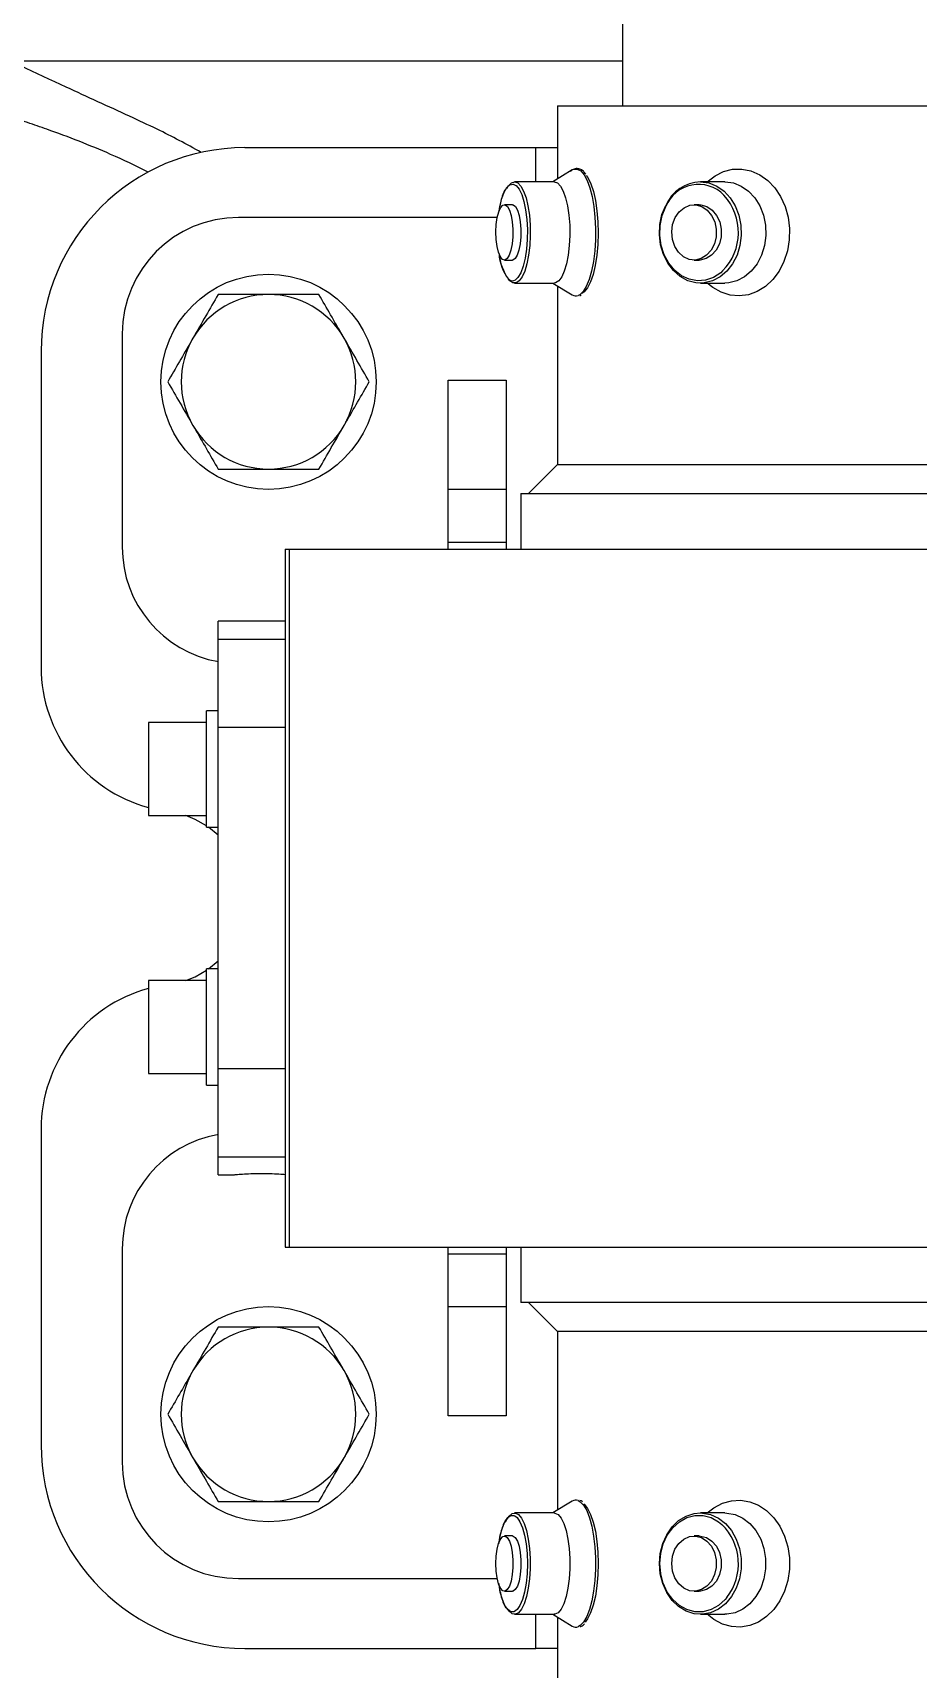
# Model space of a CAD drawing. Header units: inches. Extents: x -1851 to 6314, y -1304 to 4687.
# Drawn here: x -1333.54 to -1326.58, y 623.45 to 636.33 of the extents above; entities that cross this region are included whole.
import ezdxf

# ---------------------------------------------------------------- set-up
doc = ezdxf.new("R2010")
doc.units = ezdxf.units.IN
doc.header["$MEASUREMENT"] = 0
for name, color, linetype in [('DC FEEEDERS', 1, 'Continuous'), ('DC STRING CABLES', 30, 'Continuous'), ('E-ARRY-TABL', 9, 'Continuous')]:
    doc.layers.add(name, color=color, linetype=linetype)

msp = doc.modelspace()

# ---------------------------------------------------------------- linework, layer by layer
at = {"layer": 'DC FEEEDERS'}
msp.add_lwpolyline([(-1562.81593, 636.10711), (-1328.90427, 636.10711)], dxfattribs=at)
at = {"layer": 'DC STRING CABLES'}
for points, knots in [([(-1332.21938, 635.38635), (-1332.33307, 635.45127), (-1332.4484, 635.51175), (-1332.56502, 635.56837), (-1332.63706, 635.60335), (-1332.70959, 635.63686), (-1332.78213, 635.67036), (-1332.94844, 635.74719), (-1333.11474, 635.82401), (-1333.28105, 635.90083), (-1333.52096, 636.01166), (-1333.76086, 636.12248), (-1334.00076, 636.2333), (-1334.24067, 636.34412), (-1334.48057, 636.45494), (-1334.72048, 636.56576), (-1334.73178, 636.57098), (-1334.74309, 636.57621), (-1334.7544, 636.58143)], [14.04246119, 14.04246119, 14.04246119, 14.04246119, 14.3830075, 14.3830075, 14.3830075, 14.59337778, 14.59337778, 14.59337778, 15.07571963, 15.07571963, 15.07571963, 15.77151121, 15.77151121, 15.77151121, 16.46730279, 16.46730279, 16.46730279, 16.50009763, 16.50009763, 16.50009763, 16.50009763]), ([(-1332.63522, 635.23209), (-1332.73251, 635.28111), (-1332.83113, 635.32734), (-1333.09532, 635.44316), (-1333.26291, 635.50858), (-1333.43291, 635.56837), (-1333.48344, 635.58614), (-1333.53418, 635.60341), (-1333.58491, 635.62069), (-1333.85924, 635.71407), (-1334.13356, 635.80745), (-1334.40788, 635.90083), (-1334.73343, 636.01166), (-1335.05897, 636.12248), (-1335.38452, 636.2333), (-1335.39986, 636.23852), (-1335.41521, 636.24374), (-1335.43055, 636.24897)], [14.30565661, 14.30565661, 14.30565661, 14.30565661, 14.60758292, 14.60758292, 15.10582563, 15.10582563, 15.10582563, 15.25390059, 15.25390059, 15.25390059, 16.0544781, 16.0544781, 16.0544781, 17.00455102, 17.00455102, 17.00455102, 17.04933094, 17.04933094, 17.04933094, 17.04933094])]:
    msp.add_open_spline(points, degree=3, knots=knots, dxfattribs=at)
at = {"layer": 'E-ARRY-TABL'}
for p, q in [((-1328.90427, 638.33855), (-1328.90427, 635.75215)), ((-1329.41583, 635.75215), (-1329.41583, 635.17784)), ((-1329.41583, 635.75215), (-1322.43942, 635.75215)), ((-1331.87543, 635.4237), (-1329.58658, 635.4237)), ((-1329.58658, 635.4237), (-1329.41583, 635.4237)), ((-1329.58658, 635.15532), (-1329.58658, 635.4237)), ((-1329.29907, 635.24804), (-1329.45329, 635.15532)), ((-1329.44194, 635.15532), (-1329.7531, 635.15532)), ((-1328.09959, 635.15532), (-1328.2919, 635.15532)), ((-1329.8759, 634.92465), (-1329.86976, 634.9601)), ((-1329.77037, 634.97393), (-1329.83331, 634.97393)), ((-1328.30257, 634.97393), (-1328.34147, 634.97393)), ((-1329.88977, 634.87437), (-1331.92441, 634.87437)), ((-1329.83331, 634.53907), (-1329.77037, 634.53907)), ((-1328.34147, 634.53907), (-1328.30257, 634.53907)), ((-1329.7531, 634.35768), (-1329.44194, 634.35768)), ((-1329.45329, 634.35768), (-1329.29907, 634.26496)), ((-1329.41583, 634.33516), (-1329.41583, 632.93)), ((-1328.2919, 634.35768), (-1328.09959, 634.35768)), ((-1332.83995, 633.95883), (-1332.83995, 632.28048)), ((-1333.47763, 633.8215), (-1333.47763, 631.33518)), ((-1330.27644, 633.59281), (-1329.81867, 633.59281)), ((-1330.27644, 632.73248), (-1330.27644, 633.59281)), ((-1329.81867, 633.59281), (-1329.81867, 632.73248)), ((-1329.41583, 632.93), (-1329.64472, 632.70111)), ((-1329.41583, 632.93), (-1322.43942, 632.93)), ((-1329.81867, 632.73248), (-1330.27644, 632.73248)), ((-1330.27644, 632.3203), (-1330.27644, 632.73248)), ((-1329.81867, 632.73248), (-1329.81867, 632.3203)), ((-1329.70423, 632.70111), (-1329.70423, 632.26508)), ((-1329.70423, 632.70111), (-1322.15102, 632.70111)), ((-1331.5582, 632.26508), (-1331.5582, 626.77184)), ((-1331.5582, 632.26508), (-1320.29705, 632.26508)), ((-1331.52443, 626.77184), (-1331.52443, 632.26508)), ((-1330.27644, 632.3203), (-1329.81867, 632.3203)), ((-1330.27644, 632.26508), (-1330.27644, 632.3203)), ((-1329.81867, 632.3203), (-1329.81867, 632.26508)), ((-1331.5582, 631.69745), (-1332.08463, 631.69745)), ((-1332.08463, 631.5568), (-1332.08463, 631.69745)), ((-1332.08463, 630.85978), (-1332.08463, 631.5568)), ((-1332.08463, 631.5568), (-1331.5582, 631.5568)), ((-1332.08463, 630.99191), (-1332.17618, 630.99191)), ((-1332.17618, 630.07637), (-1332.17618, 630.99191)), ((-1332.17618, 630.90036), (-1332.63395, 630.90036)), ((-1332.63395, 630.90036), (-1332.63395, 630.16792)), ((-1331.5582, 630.85978), (-1332.08463, 630.85978)), ((-1332.08463, 628.17715), (-1332.08463, 630.85978)), ((-1332.63395, 630.16792), (-1332.17618, 630.16792)), ((-1332.17618, 630.07637), (-1332.08463, 630.07637)), ((-1332.08463, 628.96056), (-1332.17618, 628.96056)), ((-1332.17618, 628.04502), (-1332.17618, 628.96056)), ((-1332.17618, 628.86901), (-1332.63395, 628.86901)), ((-1332.63395, 628.86901), (-1332.63395, 628.13657)), ((-1332.63395, 628.13657), (-1332.17618, 628.13657)), ((-1332.08463, 628.17715), (-1331.5582, 628.17715)), ((-1332.08463, 627.48013), (-1332.08463, 628.17715)), ((-1332.17618, 628.04502), (-1332.08463, 628.04502)), ((-1333.47763, 627.70175), (-1333.47763, 625.21543)), ((-1332.08463, 627.33948), (-1332.08463, 627.48013)), ((-1331.5582, 627.48013), (-1332.08463, 627.48013)), ((-1332.08463, 627.33948), (-1331.97019, 627.33948)), ((-1332.83995, 626.75645), (-1332.83995, 625.07809)), ((-1331.5582, 626.77184), (-1320.29705, 626.77184)), ((-1330.27644, 626.71663), (-1330.27644, 626.77184)), ((-1329.81867, 626.71663), (-1330.27644, 626.71663)), ((-1330.27644, 626.30445), (-1330.27644, 626.71663)), ((-1329.81867, 626.77184), (-1329.81867, 626.71663)), ((-1329.81867, 626.71663), (-1329.81867, 626.30445)), ((-1329.70423, 626.77184), (-1329.70423, 626.33582)), ((-1322.15102, 626.33582), (-1329.70423, 626.33582)), ((-1329.64472, 626.33582), (-1329.41583, 626.10693)), ((-1330.27644, 626.30445), (-1329.81867, 626.30445)), ((-1330.27644, 625.44412), (-1330.27644, 626.30445)), ((-1329.81867, 626.30445), (-1329.81867, 625.44412)), ((-1329.41583, 626.10693), (-1329.41583, 624.70177)), ((-1322.43942, 626.10693), (-1329.41583, 626.10693)), ((-1329.81867, 625.44412), (-1330.27644, 625.44412)), ((-1329.29907, 624.77197), (-1329.45329, 624.67925)), ((-1329.44194, 624.67925), (-1329.7531, 624.67925)), ((-1328.09959, 624.67925), (-1328.2919, 624.67925)), ((-1329.77037, 624.49786), (-1329.83331, 624.49786)), ((-1328.30257, 624.49786), (-1328.34147, 624.49786)), ((-1331.92441, 624.16255), (-1329.88977, 624.16255)), ((-1329.83331, 624.063), (-1329.77037, 624.063)), ((-1328.34147, 624.063), (-1328.30257, 624.063)), ((-1329.7531, 623.88161), (-1329.44194, 623.88161)), ((-1329.58658, 623.61323), (-1329.58658, 623.88161)), ((-1329.45329, 623.88161), (-1329.29907, 623.78889)), ((-1328.2919, 623.88161), (-1328.09959, 623.88161)), ((-1329.41583, 623.85909), (-1329.41583, 623.28478)), ((-1331.87543, 623.61323), (-1329.58658, 623.61323)), ((-1329.41583, 623.61323), (-1329.58658, 623.61323))]:
    msp.add_line(p, q, dxfattribs=at)
for points in [[(-1329.29907, 635.24804), (-1329.28763, 635.25349), (-1329.25994, 635.2552), (-1329.2326, 635.24088), (-1329.20649, 635.21099), (-1329.18244, 635.1665), (-1329.16124, 635.10882), (-1329.14356, 635.03983), (-1329.12998, 634.96173), (-1329.12092, 634.87703), (-1329.11668, 634.78845), (-1329.11739, 634.69885), (-1329.12304, 634.61111), (-1329.13343, 634.52803), (-1329.14825, 634.4523), (-1329.167, 634.38635), (-1329.1891, 634.33229), (-1329.21382, 634.29187), (-1329.24037, 634.26638), (-1329.25357, 634.25969)], [(-1329.189, 635.20528), (-1329.17709, 635.18769), (-1329.15377, 635.1399), (-1329.13355, 635.07906), (-1329.11714, 635.00724), (-1329.10508, 634.92687), (-1329.09779, 634.84071), (-1329.09552, 634.75168), (-1329.09834, 634.66281), (-1329.10616, 634.57713), (-1329.11871, 634.49756), (-1329.13556, 634.42681), (-1329.15615, 634.36728), (-1329.17976, 634.32101), (-1329.2056, 634.28957), (-1329.2242, 634.27714)], [(-1328.23925, 635.15392), (-1328.23779, 635.15529), (-1328.17626, 635.20272), (-1328.10887, 635.23581), (-1328.03779, 635.25349), (-1327.96529, 635.2552), (-1327.89371, 635.24088), (-1327.82534, 635.21099), (-1327.7624, 635.1665), (-1327.70689, 635.10882), (-1327.66061, 635.03983), (-1327.62503, 634.96173), (-1327.60132, 634.87703), (-1327.59021, 634.78845), (-1327.59208, 634.69885), (-1327.60687, 634.61111), (-1327.63409, 634.52803), (-1327.67287, 634.4523), (-1327.72198, 634.38635), (-1327.77982, 634.33229), (-1327.84453, 634.29187), (-1327.91405, 634.26638), (-1327.98614, 634.25664), (-1328.05847, 634.26297), (-1328.12872, 634.28516), (-1328.19464, 634.3225), (-1328.23862, 634.35849)], [(-1329.86976, 634.9601), (-1329.85451, 635.02252), (-1329.83558, 635.07331), (-1329.8138, 635.11026), (-1329.79012, 635.13175), (-1329.76558, 635.13683), (-1329.74364, 635.12719)], [(-1329.81517, 635.10103), (-1329.80091, 635.12408), (-1329.77706, 635.1477), (-1329.75224, 635.15531), (-1329.72745, 635.14658), (-1329.70371, 635.12189), (-1329.68199, 635.08224), (-1329.66318, 635.02925), (-1329.64805, 634.96509), (-1329.63723, 634.8924), (-1329.63115, 634.81414), (-1329.63006, 634.73352), (-1329.63401, 634.65384), (-1329.64283, 634.57837), (-1329.65617, 634.51018), (-1329.67347, 634.45209), (-1329.69404, 634.40645), (-1329.71702, 634.37515), (-1329.74148, 634.35945), (-1329.76642, 634.36002), (-1329.79081, 634.37681), (-1329.80087, 634.38886)], [(-1329.74364, 635.12719), (-1329.74125, 635.1253), (-1329.71819, 635.09764), (-1329.69741, 635.05508), (-1329.67983, 634.99946), (-1329.66619, 634.93323), (-1329.65712, 634.85928), (-1329.65299, 634.78083), (-1329.65399, 634.70132), (-1329.66008, 634.62422), (-1329.67099, 634.5529), (-1329.68624, 634.49048), (-1329.70517, 634.43968), (-1329.72695, 634.40274), (-1329.74705, 634.38341)], [(-1329.44194, 635.15532), (-1329.44108, 635.15531), (-1329.41629, 635.14658), (-1329.39255, 635.12189), (-1329.37084, 635.08224), (-1329.35203, 635.02925), (-1329.3369, 634.96509), (-1329.32608, 634.8924), (-1329.32, 634.81414), (-1329.31891, 634.73352), (-1329.32285, 634.65384), (-1329.33168, 634.57837), (-1329.34502, 634.51018), (-1329.36232, 634.45209), (-1329.38289, 634.40645), (-1329.40587, 634.37515), (-1329.43033, 634.35945), (-1329.44194, 634.35768)], [(-1328.2919, 635.15532), (-1328.28964, 635.15531), (-1328.22474, 635.14658), (-1328.16259, 635.12189), (-1328.10573, 635.08224), (-1328.05649, 635.02925), (-1328.01689, 634.96509), (-1327.98855, 634.8924), (-1327.97263, 634.81414), (-1327.96978, 634.73352), (-1327.98012, 634.65384), (-1328.00322, 634.57837), (-1328.03814, 634.51018), (-1328.08344, 634.45209), (-1328.13729, 634.40645), (-1328.19746, 634.37515), (-1328.2615, 634.35945), (-1328.2919, 634.35768)], [(-1328.09959, 635.15532), (-1328.09734, 635.15531), (-1328.03244, 635.14658), (-1327.97029, 635.12189), (-1327.91343, 635.08224), (-1327.86419, 635.02925), (-1327.82459, 634.96509), (-1327.79625, 634.8924), (-1327.78033, 634.81414), (-1327.77748, 634.73352), (-1327.78781, 634.65384), (-1327.81091, 634.57837), (-1327.84583, 634.51018), (-1327.89114, 634.45209), (-1327.94498, 634.40645), (-1328.00515, 634.37515), (-1328.06919, 634.35945), (-1328.09959, 634.35768)], [(-1329.89008, 634.8728), (-1329.87828, 634.91805), (-1329.86314, 634.95132), (-1329.84579, 634.97014), (-1329.82752, 634.97312), (-1329.80967, 634.96003), (-1329.79358, 634.93185), (-1329.78043, 634.89066), (-1329.77121, 634.83952), (-1329.76659, 634.78222), (-1329.76692, 634.72302), (-1329.77217, 634.6663), (-1329.78196, 634.61627), (-1329.79555, 634.57664), (-1329.81195, 634.55034), (-1329.82993, 634.53934), (-1329.84816, 634.54445), (-1329.86529, 634.56528), (-1329.88004, 634.60029), (-1329.89133, 634.64689), (-1329.89832, 634.70161), (-1329.90049, 634.76041), (-1329.89767, 634.81892), (-1329.89008, 634.8728)], [(-1329.77037, 634.97393), (-1329.76458, 634.97312), (-1329.74674, 634.96003), (-1329.73065, 634.93185), (-1329.7175, 634.89066), (-1329.70828, 634.83952), (-1329.70366, 634.78222), (-1329.70399, 634.72302), (-1329.70924, 634.6663), (-1329.71903, 634.61627), (-1329.73262, 634.57664), (-1329.74902, 634.55034), (-1329.767, 634.53934), (-1329.77037, 634.53907)], [(-1328.2919, 634.35768), (-1328.32678, 634.36002), (-1328.39063, 634.37681), (-1328.45044, 634.40915), (-1328.50377, 634.45571), (-1328.54841, 634.51459), (-1328.58256, 634.58337), (-1328.6048, 634.65923), (-1328.61424, 634.73908), (-1328.61048, 634.81964), (-1328.59367, 634.89762), (-1328.56451, 634.96982)], [(-1328.11654, 634.45315), (-1328.13187, 634.43968), (-1328.18889, 634.40274), (-1328.25088, 634.38125), (-1328.31512, 634.37616), (-1328.37882, 634.3877), (-1328.43919, 634.41535), (-1328.49359, 634.45792), (-1328.53963, 634.51353), (-1328.57532, 634.57976), (-1328.59909, 634.65372), (-1328.6099, 634.73217), (-1328.60727, 634.81168), (-1328.59133, 634.88878), (-1328.56277, 634.9601)], [(-1328.4901, 634.8728), (-1328.4592, 634.91805), (-1328.41957, 634.95132), (-1328.37415, 634.97014), (-1328.32631, 634.97312), (-1328.27959, 634.96003), (-1328.23746, 634.93185), (-1328.20304, 634.89066), (-1328.17889, 634.83952), (-1328.1668, 634.78222), (-1328.16766, 634.72302), (-1328.18141, 634.6663), (-1328.20704, 634.61627), (-1328.24263, 634.57664), (-1328.28555, 634.55034), (-1328.33262, 634.53934), (-1328.38035, 634.54445), (-1328.42519, 634.56528), (-1328.46383, 634.60029), (-1328.49339, 634.64689), (-1328.51168, 634.70161), (-1328.51735, 634.76041), (-1328.50997, 634.81892), (-1328.4901, 634.8728)], [(-1328.30257, 634.97393), (-1328.28741, 634.97312), (-1328.24069, 634.96003), (-1328.19856, 634.93185), (-1328.16415, 634.89066), (-1328.14, 634.83952), (-1328.1279, 634.78222), (-1328.12877, 634.72302), (-1328.14252, 634.6663), (-1328.16814, 634.61627), (-1328.20374, 634.57664), (-1328.24666, 634.55034), (-1328.29373, 634.53934), (-1328.30257, 634.53907)], [(-1332.17618, 630.08642), (-1332.26555, 630.13779), (-1332.33916, 630.16792)], [(-1332.08463, 630.01195), (-1332.08519, 630.01249), (-1332.16179, 630.07637)], [(-1332.16179, 628.96056), (-1332.08519, 629.02444), (-1332.08463, 629.02497)], [(-1332.33916, 628.86901), (-1332.26555, 628.89914), (-1332.17618, 628.95051)], [(-1329.25385, 624.77734), (-1329.23647, 624.76784), (-1329.21013, 624.74015), (-1329.18574, 624.69767), (-1329.16409, 624.64179), (-1329.14586, 624.57429), (-1329.13166, 624.49735), (-1329.12193, 624.41344), (-1329.11698, 624.32525), (-1329.11698, 624.23562), (-1329.12193, 624.14743), (-1329.13166, 624.06351), (-1329.14586, 623.98657), (-1329.16409, 623.91907), (-1329.18574, 623.86319), (-1329.21013, 623.82071), (-1329.23647, 623.79302), (-1329.25125, 623.78452)], [(-1328.23776, 624.67925), (-1328.18552, 624.72068), (-1328.11884, 624.75591), (-1328.04815, 624.77585), (-1327.97571, 624.77988), (-1327.90385, 624.76784), (-1327.83489, 624.74015), (-1327.77103, 624.69767), (-1327.71434, 624.64179), (-1327.66663, 624.57429), (-1327.62944, 624.49735), (-1327.60396, 624.41344), (-1327.59101, 624.32525), (-1327.59101, 624.23562), (-1327.60396, 624.14743), (-1327.62944, 624.06351), (-1327.66663, 623.98657), (-1327.71434, 623.91907), (-1327.77103, 623.86319), (-1327.83489, 623.82071), (-1327.90385, 623.79302), (-1327.97571, 623.78099), (-1328.04815, 623.78501), (-1328.11884, 623.80495), (-1328.18552, 623.84018), (-1328.23776, 623.88161)], [(-1329.8759, 624.44858), (-1329.86554, 624.50417), (-1329.84908, 624.56331), (-1329.82919, 624.61008), (-1329.80672, 624.64245), (-1329.78267, 624.659), (-1329.75808, 624.659), (-1329.75173, 624.65627)], [(-1329.8243, 624.60595), (-1329.81829, 624.61889), (-1329.7959, 624.65442), (-1329.77176, 624.67465), (-1329.74685, 624.67874), (-1329.72221, 624.66652), (-1329.69882, 624.63849), (-1329.67766, 624.59581), (-1329.65959, 624.54021), (-1329.64534, 624.47398), (-1329.63551, 624.39982), (-1329.63049, 624.32078), (-1329.63049, 624.24008), (-1329.63551, 624.16104), (-1329.64534, 624.08688), (-1329.65959, 624.02065), (-1329.67766, 623.96505), (-1329.69882, 623.92237), (-1329.72221, 623.89434), (-1329.74685, 623.88212), (-1329.77176, 623.88621), (-1329.7959, 623.90644), (-1329.80883, 623.92473)], [(-1329.75173, 624.65627), (-1329.73403, 624.64245), (-1329.71156, 624.61008), (-1329.69167, 624.56331), (-1329.67521, 624.50417), (-1329.66292, 624.43526), (-1329.65532, 624.35957), (-1329.65275, 624.28043), (-1329.65532, 624.20129), (-1329.66292, 624.12561), (-1329.67521, 624.05669), (-1329.69167, 623.99755), (-1329.71156, 623.95078), (-1329.73403, 623.91841), (-1329.75505, 623.90302)], [(-1329.44194, 624.67925), (-1329.4357, 624.67874), (-1329.41105, 624.66652), (-1329.38767, 624.63849), (-1329.36651, 624.59581), (-1329.34843, 624.54021), (-1329.33419, 624.47398), (-1329.32435, 624.39982), (-1329.31933, 624.32078), (-1329.31933, 624.24008), (-1329.32435, 624.16104), (-1329.33419, 624.08688), (-1329.34843, 624.02065), (-1329.36651, 623.96505), (-1329.38767, 623.92237), (-1329.41105, 623.89434), (-1329.4357, 623.88212), (-1329.44194, 623.88161)], [(-1329.20849, 624.74982), (-1329.20417, 624.74606), (-1329.17842, 624.71379), (-1329.15495, 624.66676), (-1329.13455, 624.60657), (-1329.11791, 624.53528), (-1329.10561, 624.45531), (-1329.09805, 624.36939), (-1329.09551, 624.28043), (-1329.09805, 624.19148), (-1329.10561, 624.10555), (-1329.11791, 624.02558), (-1329.13455, 623.95429), (-1329.15495, 623.8941), (-1329.17842, 623.84707), (-1329.19862, 623.82028)], [(-1328.61455, 624.28043), (-1328.60794, 624.36071), (-1328.5884, 624.43771), (-1328.55672, 624.50826), (-1328.51419, 624.56949), (-1328.46257, 624.61889), (-1328.40395, 624.65442), (-1328.34075, 624.67465), (-1328.2919, 624.67925)], [(-1328.61053, 624.28043), (-1328.6038, 624.35957), (-1328.5839, 624.43526), (-1328.55171, 624.50417), (-1328.50863, 624.56331), (-1328.45655, 624.61008), (-1328.39774, 624.64245), (-1328.33476, 624.659), (-1328.27038, 624.659), (-1328.20741, 624.64245), (-1328.1486, 624.61008), (-1328.12292, 624.58959)], [(-1328.2919, 624.67925), (-1328.27555, 624.67874), (-1328.21102, 624.66652), (-1328.1498, 624.63849), (-1328.0944, 624.59581), (-1328.04708, 624.54021), (-1328.00979, 624.47398), (-1327.98404, 624.39982), (-1327.9709, 624.32078), (-1327.9709, 624.24008), (-1327.98404, 624.16104), (-1328.00979, 624.08688), (-1328.04708, 624.02065), (-1328.0944, 623.96505), (-1328.1498, 623.92237), (-1328.21102, 623.89434), (-1328.27555, 623.88212), (-1328.2919, 623.88161)], [(-1328.09959, 624.67925), (-1328.08325, 624.67874), (-1328.01872, 624.66652), (-1327.9575, 624.63849), (-1327.9021, 624.59581), (-1327.85478, 624.54021), (-1327.81748, 624.47398), (-1327.79174, 624.39982), (-1327.7786, 624.32078), (-1327.7786, 624.24008), (-1327.79174, 624.16104), (-1327.81748, 624.08688), (-1327.85478, 624.02065), (-1327.9021, 623.96505), (-1327.9575, 623.92237), (-1328.01872, 623.89434), (-1328.08325, 623.88212), (-1328.09959, 623.88161)], [(-1329.9005, 624.28043), (-1329.898, 624.33909), (-1329.89071, 624.3934), (-1329.87917, 624.43934), (-1329.86422, 624.47348), (-1329.84698, 624.49331), (-1329.82872, 624.49736), (-1329.81081, 624.48531), (-1329.79456, 624.45807), (-1329.78119, 624.41765), (-1329.77168, 624.36706), (-1329.76674, 624.31004), (-1329.76674, 624.25082), (-1329.77168, 624.19381), (-1329.78119, 624.14321), (-1329.79456, 624.1028), (-1329.81081, 624.07555), (-1329.82872, 624.06351), (-1329.84698, 624.06755), (-1329.86422, 624.08738), (-1329.87917, 624.12152), (-1329.89071, 624.16746), (-1329.898, 624.22177), (-1329.9005, 624.28043)], [(-1329.77037, 624.49786), (-1329.76579, 624.49736), (-1329.74787, 624.48531), (-1329.73163, 624.45807), (-1329.71825, 624.41765), (-1329.70875, 624.36706), (-1329.70381, 624.31004), (-1329.70381, 624.25082), (-1329.70875, 624.19381), (-1329.71825, 624.14321), (-1329.73163, 624.1028), (-1329.74787, 624.07555), (-1329.76579, 624.06351), (-1329.77037, 624.063)], [(-1328.51737, 624.28043), (-1328.51085, 624.33909), (-1328.49177, 624.3934), (-1328.46153, 624.43934), (-1328.4224, 624.47348), (-1328.37726, 624.49331), (-1328.32946, 624.49736), (-1328.28256, 624.48531), (-1328.24003, 624.45807), (-1328.20502, 624.41765), (-1328.18013, 624.36706), (-1328.1672, 624.31004), (-1328.1672, 624.25082), (-1328.18013, 624.19381), (-1328.20502, 624.14321), (-1328.24003, 624.1028), (-1328.28256, 624.07555), (-1328.32946, 624.06351), (-1328.37726, 624.06755), (-1328.4224, 624.08738), (-1328.46153, 624.12152), (-1328.49177, 624.16746), (-1328.51085, 624.22177), (-1328.51737, 624.28043)], [(-1328.30257, 624.49786), (-1328.29057, 624.49736), (-1328.24367, 624.48531), (-1328.20113, 624.45807), (-1328.16612, 624.41765), (-1328.14123, 624.36706), (-1328.12831, 624.31004), (-1328.12831, 624.25082), (-1328.14123, 624.19381), (-1328.16612, 624.14321), (-1328.20113, 624.1028), (-1328.24367, 624.07555), (-1328.29057, 624.06351), (-1328.30257, 624.063)], [(-1328.2919, 623.88161), (-1328.34075, 623.88621), (-1328.40395, 623.90644), (-1328.46257, 623.94198), (-1328.51419, 623.99137), (-1328.55672, 624.0526), (-1328.5884, 624.12315), (-1328.60794, 624.20015), (-1328.61455, 624.28043)], [(-1328.08296, 624.01359), (-1328.09651, 623.99755), (-1328.1486, 623.95078), (-1328.20741, 623.91841), (-1328.27038, 623.90187), (-1328.33476, 623.90187), (-1328.39774, 623.91841), (-1328.45655, 623.95078), (-1328.50863, 623.99755), (-1328.55171, 624.05669), (-1328.5839, 624.12561), (-1328.6038, 624.20129), (-1328.61053, 624.28043)], [(-1329.75505, 623.90302), (-1329.75808, 623.90187), (-1329.78267, 623.90187), (-1329.80672, 623.91841), (-1329.82919, 623.95078), (-1329.84908, 623.99755), (-1329.86554, 624.05669), (-1329.8759, 624.11228)]]:
    msp.add_lwpolyline(points, dxfattribs=at)
for centre in [(-1331.68889, 633.58117), (-1331.68889, 625.45576)]:
    msp.add_circle(centre, 0.84687, dxfattribs=at)
for centre, radius, start, end in [((-1331.87543, 633.8215), 1.6022, 90, 180), ((-1328.27846, 634.8425), 0.31311, 92.459233, 156.006711), ((-1328.30555, 634.85749), 0.27694, 43.937742, 158.251556), ((-1328.42658, 634.7569), 0.43404, 315.587006, 42.41285), ((-1331.92441, 633.95883), 0.91554, 90, 180), ((-1329.52512, 634.60644), 0.35125, 182.952219, 218.27503), ((-1329.47448, 634.62568), 0.40315, 185.314046, 216.024386), ((-1329.77053, 634.41979), 0.0433, 226.124752, 302.830861), ((-1331.68889, 633.58117), 0.68666, 90, 150), ((-1331.68889, 633.58117), 0.68666, 30, 90), ((-1329.27088, 634.30923), 0.05248, 237.515952, 289.260913), ((-1331.68889, 633.58117), 0.68666, 150, 210), ((-1331.68889, 633.58117), 0.68666, 330, 30), ((-1331.68889, 633.58117), 0.68666, 210, 270), ((-1331.68889, 633.58117), 0.68666, 270, 330), ((-1331.92441, 632.28048), 0.91554, 180, 260), ((-1332.3332, 631.33518), 1.14443, 180, 254.763731), ((-1332.3332, 627.70175), 1.14443, 105.236269, 180), ((-1331.92441, 626.75645), 0.91554, 100, 180), ((-1331.68889, 625.45576), 0.68666, 90, 150), ((-1331.68889, 625.45576), 0.68666, 30, 90), ((-1331.68889, 625.45576), 0.68666, 150, 210), ((-1331.68889, 625.45576), 0.68666, 330, 30), ((-1331.87543, 625.21543), 1.6022, 180, 270), ((-1331.92441, 625.07809), 0.91554, 180, 270), ((-1331.68889, 625.45576), 0.68666, 210, 270), ((-1331.68889, 625.45576), 0.68666, 270, 330), ((-1329.27094, 624.72824), 0.05199, 70.800034, 122.748884), ((-1328.42807, 624.27903), 0.43539, 322.4344, 45.50344), ((-1329.27096, 623.83264), 0.052, 237.278793, 292.272427)]:
    msp.add_arc(centre, radius, start, end, dxfattribs=at)
for points, knots in [([(-1329.19269, 635.21548), (-1329.19906, 635.22369), (-1329.2132, 635.2419), (-1329.23902, 635.25663), (-1329.26948, 635.26053), (-1329.29483, 635.25293), (-1329.30791, 635.24083), (-1329.3126, 635.23649)], [0, 0, 0, 0, 0.19031097, 0.4221073, 0.64095853, 0.8711822, 1, 1, 1, 1]), ([(-1329.82828, 635.09181), (-1329.83245, 635.08416), (-1329.84394, 635.0631), (-1329.85806, 635.01945), (-1329.86651, 634.98093), (-1329.87031, 634.96359)], [0, 0, 0, 0, 0.23876609, 0.65734726, 1, 1, 1, 1]), ([(-1332.08533, 634.26783), (-1332.11752, 634.21207), (-1332.18249, 634.09953), (-1332.24966, 633.9832), (-1332.28355, 633.9245)], [0, 0, 0, 0, 0.49545796, 1, 1, 1, 1]), ([(-1331.68889, 634.26783), (-1331.72099, 634.26783), (-1331.80382, 634.26783), (-1331.93707, 634.26783), (-1332.03573, 634.26783), (-1332.08533, 634.26783)], [0, 0, 0, 0, 0.23935703, 0.61757863, 1, 1, 1, 1]), ([(-1331.29245, 634.26783), (-1331.32097, 634.26783), (-1331.39957, 634.26783), (-1331.53168, 634.26783), (-1331.63626, 634.26783), (-1331.68889, 634.26783)], [0, 0, 0, 0, 0.22054197, 0.60774305, 1, 1, 1, 1]), ([(-1331.09423, 633.9245), (-1331.09893, 633.93264), (-1331.13451, 633.99427), (-1331.20159, 634.11047), (-1331.26198, 634.21506), (-1331.29245, 634.26783)], [0, 0, 0, 0, 0.07010368, 0.53079148, 1, 1, 1, 1]), ([(-1329.2397, 634.25928), (-1329.23799, 634.25946), (-1329.23416, 634.25985), (-1329.23092, 634.26258), (-1329.22913, 634.26409)], [0, 0, 0, 0, 0.44619651, 1, 1, 1, 1]), ([(-1332.28355, 633.9245), (-1332.28825, 633.91636), (-1332.32383, 633.85473), (-1332.39092, 633.73854), (-1332.4513, 633.63395), (-1332.48177, 633.58117)], [0, 0, 0, 0, 0.07010368, 0.53079148, 1, 1, 1, 1]), ([(-1330.89601, 633.58117), (-1330.9282, 633.63693), (-1330.99317, 633.74947), (-1331.06034, 633.86581), (-1331.09423, 633.9245)], [0, 0, 0, 0, 0.49545796, 1, 1, 1, 1]), ([(-1332.48177, 633.58117), (-1332.44958, 633.52542), (-1332.3846, 633.41288), (-1332.31744, 633.29654), (-1332.28355, 633.23785)], [0, 0, 0, 0, 0.49545796, 1, 1, 1, 1]), ([(-1331.09423, 633.23785), (-1331.08953, 633.24599), (-1331.05395, 633.30761), (-1330.98686, 633.42381), (-1330.92648, 633.5284), (-1330.89601, 633.58117)], [0, 0, 0, 0, 0.07010368, 0.53079148, 1, 1, 1, 1]), ([(-1332.28355, 633.23785), (-1332.27885, 633.22971), (-1332.24327, 633.16808), (-1332.17618, 633.05188), (-1332.1158, 632.94729), (-1332.08533, 632.89452)], [0, 0, 0, 0, 0.07010368, 0.53079148, 1, 1, 1, 1]), ([(-1331.29245, 632.89452), (-1331.26026, 632.95028), (-1331.19528, 633.06281), (-1331.12812, 633.17915), (-1331.09423, 633.23785)], [0, 0, 0, 0, 0.49545796, 1, 1, 1, 1]), ([(-1332.08533, 632.89452), (-1332.03623, 632.89452), (-1331.93758, 632.89452), (-1331.80434, 632.89452), (-1331.72099, 632.89452), (-1331.68889, 632.89452)], [0, 0, 0, 0, 0.37855597, 0.76064256, 1, 1, 1, 1]), ([(-1331.68889, 632.89452), (-1331.63698, 632.89452), (-1331.53241, 632.89452), (-1331.40027, 632.89452), (-1331.32097, 632.89452), (-1331.29245, 632.89452)], [0, 0, 0, 0, 0.38687002, 0.77945855, 1, 1, 1, 1]), ([(-1331.97019, 627.33948), (-1331.96767, 627.33975), (-1331.96264, 627.34029), (-1331.92343, 627.34408), (-1331.86555, 627.34831), (-1331.79315, 627.35137), (-1331.71482, 627.35183), (-1331.64074, 627.34958), (-1331.5854, 627.34612), (-1331.56487, 627.34429), (-1331.5582, 627.3437)], [0, 0, 0, 0, 0.13349724, 0.26697685, 0.40091475, 0.53516247, 0.66890859, 0.8021239, 0.93560731, 1, 1, 1, 1]), ([(-1332.08533, 626.14241), (-1332.11752, 626.08665), (-1332.18249, 625.97411), (-1332.24966, 625.85778), (-1332.28355, 625.79908)], [0, 0, 0, 0, 0.49545796, 1, 1, 1, 1]), ([(-1331.68889, 626.14241), (-1331.72099, 626.14241), (-1331.80382, 626.14241), (-1331.93707, 626.14241), (-1332.03573, 626.14241), (-1332.08533, 626.14241)], [0, 0, 0, 0, 0.23935703, 0.61757863, 1, 1, 1, 1]), ([(-1331.29245, 626.14241), (-1331.32097, 626.14241), (-1331.39957, 626.14241), (-1331.53168, 626.14241), (-1331.63626, 626.14241), (-1331.68889, 626.14241)], [0, 0, 0, 0, 0.22054197, 0.60774305, 1, 1, 1, 1]), ([(-1331.09423, 625.79908), (-1331.09893, 625.80722), (-1331.13451, 625.86885), (-1331.20159, 625.98505), (-1331.26198, 626.08964), (-1331.29245, 626.14241)], [0, 0, 0, 0, 0.07010368, 0.53079148, 1, 1, 1, 1]), ([(-1332.28355, 625.79908), (-1332.28825, 625.79094), (-1332.32383, 625.72931), (-1332.39092, 625.61312), (-1332.4513, 625.50853), (-1332.48177, 625.45576)], [0, 0, 0, 0, 0.07010368, 0.53079148, 1, 1, 1, 1]), ([(-1330.89601, 625.45576), (-1330.9282, 625.51151), (-1330.99317, 625.62405), (-1331.06034, 625.74039), (-1331.09423, 625.79908)], [0, 0, 0, 0, 0.49545796, 1, 1, 1, 1]), ([(-1332.48177, 625.45576), (-1332.44958, 625.4), (-1332.3846, 625.28746), (-1332.31744, 625.17112), (-1332.28355, 625.11243)], [0, 0, 0, 0, 0.49545796, 1, 1, 1, 1]), ([(-1331.09423, 625.11243), (-1331.08953, 625.12057), (-1331.05395, 625.1822), (-1330.98686, 625.29839), (-1330.92648, 625.40298), (-1330.89601, 625.45576)], [0, 0, 0, 0, 0.07010368, 0.53079148, 1, 1, 1, 1]), ([(-1332.28355, 625.11243), (-1332.27885, 625.10429), (-1332.24327, 625.04266), (-1332.17618, 624.92646), (-1332.1158, 624.82187), (-1332.08533, 624.7691)], [0, 0, 0, 0, 0.07010368, 0.53079148, 1, 1, 1, 1]), ([(-1331.29245, 624.7691), (-1331.26026, 624.82486), (-1331.19528, 624.9374), (-1331.12812, 625.05373), (-1331.09423, 625.11243)], [0, 0, 0, 0, 0.49545796, 1, 1, 1, 1]), ([(-1332.08533, 624.7691), (-1332.03623, 624.7691), (-1331.93758, 624.7691), (-1331.80434, 624.7691), (-1331.72099, 624.7691), (-1331.68889, 624.7691)], [0, 0, 0, 0, 0.37855597, 0.76064256, 1, 1, 1, 1]), ([(-1331.68889, 624.7691), (-1331.63698, 624.7691), (-1331.53241, 624.7691), (-1331.40027, 624.7691), (-1331.32097, 624.7691), (-1331.29245, 624.7691)], [0, 0, 0, 0, 0.38687002, 0.77945855, 1, 1, 1, 1]), ([(-1329.21858, 624.76669), (-1329.2192, 624.76733), (-1329.22549, 624.7738), (-1329.23322, 624.77573), (-1329.24018, 624.77747)], [0, 0, 0, 0, 0.09943918, 1, 1, 1, 1]), ([(-1329.83766, 624.59767), (-1329.84354, 624.58288), (-1329.85582, 624.55198), (-1329.86937, 624.49739), (-1329.87538, 624.45644), (-1329.87799, 624.43863)], [0, 0, 0, 0, 0.34171809, 0.71367269, 1, 1, 1, 1]), ([(-1329.87805, 624.12376), (-1329.877, 624.11497), (-1329.8731, 624.08264), (-1329.86212, 624.03285), (-1329.84505, 623.97866), (-1329.83164, 623.94517), (-1329.82277, 623.93362), (-1329.82202, 623.93264)], [0, 0, 0, 0, 0.10709689, 0.39380624, 0.68201828, 0.97302718, 1, 1, 1, 1]), ([(-1329.23675, 623.78487), (-1329.2336, 623.78571), (-1329.22127, 623.789), (-1329.21112, 623.79959), (-1329.20355, 623.80748)], [0, 0, 0, 0, 0.25480632, 1, 1, 1, 1])]:
    msp.add_open_spline(points, degree=3, knots=knots, dxfattribs=at)

doc.saveas('drawing.dxf')
